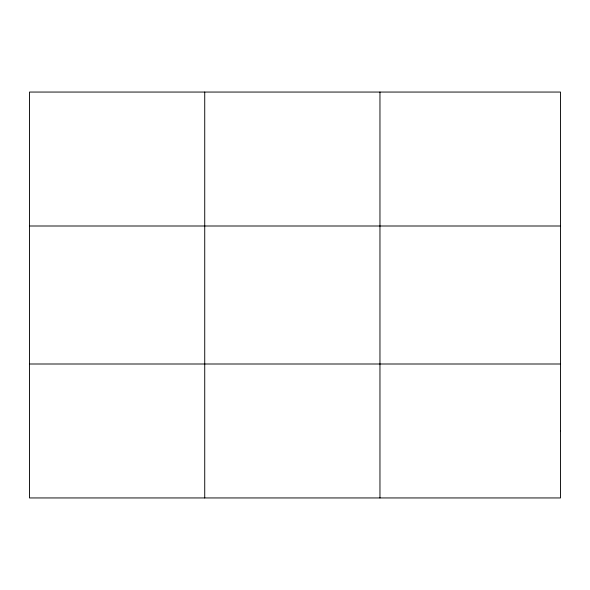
<?xml version="1.0" encoding="UTF-8"?>
<svg xmlns="http://www.w3.org/2000/svg" width="590" height="590" viewBox="0 0 590 590"><rect width="100%" height="100%" fill="white"/><g stroke="black" fill="none" stroke-linecap="round" stroke-linejoin="round"><path stroke-width="0.89" d="M204.73 497.945L204.73 92.055M379.96 497.945L379.96 92.055M29.5 226L560.5 226M29.5 364.001L560.5 364.001M560.5 430.973L560.5 497.945L29.5 497.945L29.5 92.055L560.5 92.055L560.5 430.973"/></g></svg>
